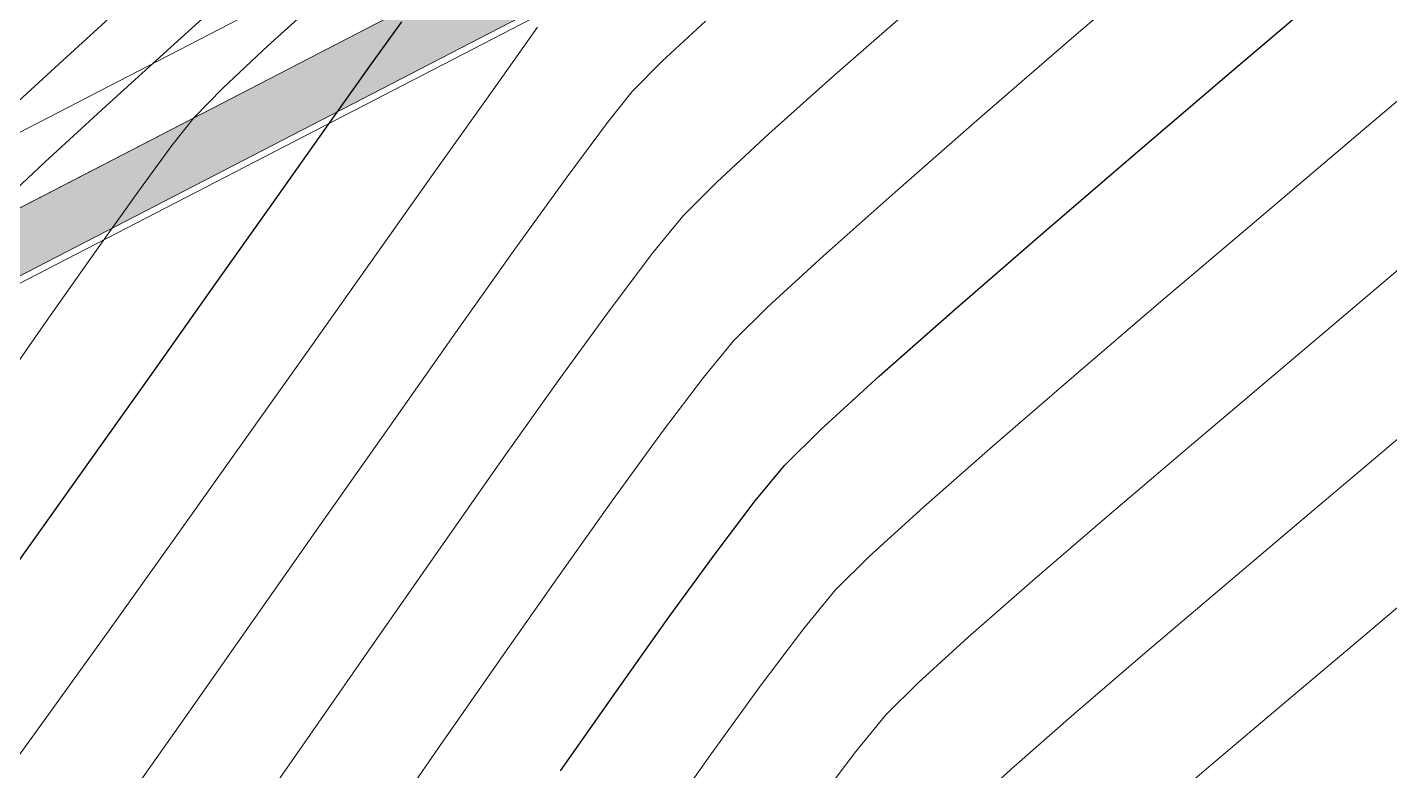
# Model space of a CAD drawing. Header units: millimetres. Extents: x 736950 to 740938, y 8500595 to 8502163.
# Drawn here: x 737828.7 to 737849.03, y 8501268.79 to 8501279.87 of the extents above; entities that cross this region are included whole.
import ezdxf

# ---------------------------------------------------------------- set-up
doc = ezdxf.new("R2010")
doc.units = ezdxf.units.MM
for name, color, linetype, lineweight in [('camino', 22, 'Continuous', 5), ('CAMINO ACTUAL', 1, 'Continuous', 13), ('CONT-MJR', 80, 'Continuous', 30), ('CONT-MNR', 96, 'Continuous', 15), ('pista', 251, 'Continuous', 5)]:
    doc.layers.add(name, color=color, linetype=linetype, lineweight=lineweight)

msp = doc.modelspace()

# ---------------------------------------------------------------- hatches: boundary and pattern name
at = {"layer": 'pista'}
h = msp.add_hatch(dxfattribs=at)
h.set_pattern_fill('HONEY', color=256, scale=3, angle=9.94991650582834, style=0)
h.set_pattern_definition([(9.94991650582834, (1479841.21072825, -18.49207214638591), (0.4979252195647159, 0.4170677100899267), [0.375, -0.75]), (129.9499165058283, (1479841.21072825, -18.49207214638591), (-0.6101538418184378, 0.222682034283025), [0.3749999999999999, -0.7499999999999998]), (69.94991650582834, (1479841.21072825, -18.49207214638591), (-0.112228622253722, 0.6397497443729518), [-0.75, 0.375])])
h.paths.add_polyline_path([(737744.7999806425, 8501250.923935566), (737743.4751223363, 8501250.754223157), (737756.465848178, 8501242.026572531), (737763.5739612179, 8501242.006896213), (737770.002546867, 8501243.455222024), (737769.8468594846, 8501244.342704736), (737763.4750639071, 8501242.907173423), (737756.7405500773, 8501242.925815564)])
h.paths.add_polyline_path([(737794.2809870465, 8501256.017245878), (737809.7820272583, 8501263.709828075), (737823.391616501, 8501273.483615467), (737837.0791595323, 8501280.557800073), (737851.5530432165, 8501285.77819753), (737870.8510758049, 8501293.050216693, -0.9976846880626209), (737871.0089264096, 8501292.63424804), (737865.2748787645, 8501289.581801567, 0.7845063948290762), (737866.1540430214, 8501286.121818589), (737883.2588851704, 8501291.348365877), (737897.4188924351, 8501296.516943583), (737903.2981396064, 8501301.44146652, -0.5512150924587264), (737904.1219025984, 8501301.177325813), (737906.855912117, 8501297.98174819, 0.5618964424650519), (737910.2738656431, 8501298.536066804), (737914.22079628, 8501308.558674501), (737925.6412323939, 8501300.72656757, 0.340189525830376), (737928.7023693406, 8501300.894137181), (737936.9171069289, 8501306.117412793, -0.358727273887905), (737938.1716059428, 8501305.962964654), (737943.1732157968, 8501301.051021611, 0.3417074120720416), (737946.0555081918, 8501300.709858142), (737955.8779356404, 8501307.072689936), (737971.8320576148, 8501314.464803053), (737988.5677626224, 8501323.411181662), (738023.1375471824, 8501336.282937778), (738044.4246208373, 8501357.728329657), (738061.4456776979, 8501362.208386911), (738078.9085143938, 8501363.070318012), (738112.0997810266, 8501372.051506756), (738118.6561313582, 8501373.365123207), (738128.3493353954, 8501376.976906104), (738155.2251721952, 8501366.826195797), (738176.6167526407, 8501363.543890122), (738193.8053773039, 8501353.328603027), (738204.7313956148, 8501340.877429372), (738207.705198212, 8501335.751671141), (738214.35685511, 8501331.742925933), (738229.9282901662, 8501313.374534177), (738233.5603594936, 8501308.186787868), (738234.53883727, 8501308.358438132), (738230.6417003467, 8501313.924784988), (738214.9478837823, 8501332.43754055), (738208.3676942562, 8501336.403214611), (738205.4657963786, 8501341.405035153), (738194.387784551, 8501354.029418997), (738176.9261677533, 8501364.406946706), (738155.4549153853, 8501367.70147717), (738128.3514754312, 8501377.93815071), (738118.4090486554, 8501374.233504975), (738111.8936108743, 8501372.928085677), (738078.7671659255, 8501363.964436961), (738061.3074614278, 8501363.102660457), (738043.958527311, 8501358.536303693), (738022.6381405202, 8501337.057350922), (737988.196920163, 8501324.233464561), (737971.4304040315, 8501315.270615296), (737955.4419368334, 8501307.862588815), (737945.5806043665, 8501301.47455489, -0.3391433520832071), (737943.8038299843, 8501301.693147572), (737938.8116631231, 8501306.59581691, 0.3560082385246841), (737936.4342009705, 8501306.876887502), (737928.158540546, 8501301.61487459, -0.3502196171718997), (737926.1502499409, 8501301.468794718), (737914.5128481541, 8501309.44969617, 0.4302069892023044), (737913.4330382891, 8501309.014522241), (737909.4507249827, 8501298.90206584, -0.5704007069138802), (737907.5397775185, 8501298.566836312), (737904.9064502402, 8501301.644734057, 0.4931454261128044), (737902.7202336333, 8501302.131411942), (737896.9620044216, 8501297.308254998), (737882.9728831241, 8501292.20205278), (737866.0373022418, 8501287.027224885, -0.7384715771871906), (737865.6977918843, 8501288.787355538), (737871.5108758068, 8501291.881875956, 0.9119586051647783), (737870.5337161538, 8501293.892406015), (737851.2416702455, 8501286.62264278), (737836.7183275839, 8501281.384406622), (737822.9200107896, 8501274.252970394), (737809.3164408724, 8501264.483505804), (737793.8201376351, 8501256.79327439), (737778.9884914039, 8501246.402265295), (737769.846859484, 8501244.34270474), (737770.0025468671, 8501243.455222024), (737779.3594973255, 8501245.563292695)])
h.paths.add_polyline_path([(738260.5182952256, 8501271.251537092), (738234.538837269, 8501308.358438132), (738233.56035949, 8501308.186787868), (738259.6897886079, 8501270.86568047), (738269.3749442189, 8501234.589470252), (738274.5057655985, 8501215.583008338), (738279.7983711922, 8501189.602392923), (738280.7089290785, 8501189.641305126), (738275.382018582, 8501215.790318219), (738270.2441657205, 8501234.822827347)])

# ---------------------------------------------------------------- linework, layer by layer
at = {"layer": 'camino'}
for p, q in [((737822.3960044481, 8501275.1078092), (737836.3174031858, 8501282.302858334)), ((737822.9200107896, 8501274.252970394), (737836.7183275832, 8501281.38440662)), ((737823.4440171311, 8501273.398131585), (737837.1192519807, 8501280.465954907))]:
    msp.add_line(p, q, dxfattribs=at)
at = {"layer": 'CAMINO ACTUAL'}
for points in [[(737744.7999806433, 8501250.923935566), (737756.7405500774, 8501242.925815562), (737763.4750639033, 8501242.907173423), (737778.9884914034, 8501246.402265295), (737793.8201376382, 8501256.793274388), (737809.3164408694, 8501264.4835058), (737822.9200107896, 8501274.252970394), (737836.7183275832, 8501281.38440662), (737851.2416702405, 8501286.62264278), (737870.5337161538, 8501293.892406015, -0.9119586051647784), (737871.5108758068, 8501291.881875956), (737865.6977918843, 8501288.787355538, 0.7384715771871907), (737866.0373022418, 8501287.027224885), (737882.9728831139, 8501292.202052778), (737896.9620044209, 8501297.308254996), (737902.7202336333, 8501302.131411942, -0.4931454261128045), (737904.9064502402, 8501301.644734057), (737907.5397775185, 8501298.566836312, 0.5704007069138803)], [(737743.4751223343, 8501250.754223157), (737756.4658481785, 8501242.02657253), (737763.5739612129, 8501242.00689621), (737779.3594973226, 8501245.563292693), (737794.2809870427, 8501256.017245876), (737809.7820272604, 8501263.709828077), (737823.3916164968, 8501273.483615467), (737837.0791595408, 8501280.557800079), (737851.5530432449, 8501285.77819753), (737870.8510758049, 8501293.050216693, -0.8808834008382581), (737871.0575678862, 8501292.660141705), (737865.2748787645, 8501289.581801567, 0.7845063945546641), (737866.1540430175, 8501286.121818589), (737883.2588851263, 8501291.348365862), (737897.4188924354, 8501296.516943585), (737903.2981396064, 8501301.44146652, -0.5512150924587267), (737904.1219025984, 8501301.177325813), (737906.855912117, 8501297.98174819, 0.5691577054920378)]]:
    msp.add_lwpolyline(points, format="xyb", dxfattribs=at)
at = {"layer": 'CONT-MJR'}
for points, elevation in [([(737846.7022735778, 8501279.242707457), (737848.0804261753, 8501280.413896147)], 3620), ([(737843.8553139044, 8501276.807193764), (737845.267762682, 8501278.019353464)], 3620), ([(737831.5096156988, 8501276.050257955), (737832.3963669036, 8501277.302402643)], 3625), ([(737842.5433476609, 8501275.669587951), (737843.8553139044, 8501276.807193764)], 3620), ([(737829.6437366396, 8501273.419714924), (737830.5757852475, 8501274.732391065)], 3625), ([(737828.7623309674, 8501272.183142468), (737829.6437366396, 8501273.419714924)], 3625), ([(737838.2732146536, 8501271.077796964), (737838.9756312993, 8501272.042845529)], 3620)]:
    msp.add_lwpolyline(points, dxfattribs=dict(at, elevation=elevation))
at = {"layer": 'CONT-MJR', "extrusion": (0.8120804908815394, -0.5835454363882884, 0), "elevation": -4361702.292632004}
msp.add_lwpolyline([(7334282.65424583, 3625), (7334283.429415829, 3625)], dxfattribs=at)
at = {"layer": 'CONT-MJR', "extrusion": (-0.8148078256064913, 0.5797311509056777, 0), "elevation": 4327263.666481212}
msp.add_lwpolyline([(-7354653.065353402, 3625), (-7354654.1796793, 3625)], dxfattribs=at)
at = {"layer": 'CONT-MJR', "extrusion": (-0.6488853748866015, 0.7608861743114241, 0), "elevation": 5989727.90572317}
msp.add_lwpolyline([(-6077771.237625139, 3620.00000000001), (-6077773.12294116, 3620.00000000001)], dxfattribs=at)
at = {"layer": 'CONT-MJR', "extrusion": (0.8157973495695695, -0.5783378635670205, 0), "elevation": -4314688.839279667}
msp.add_lwpolyline([(7362035.90304139, 3625), (7362037.270426987, 3625)], dxfattribs=at)
at = {"layer": 'CONT-MJR', "extrusion": (0.8159247698356465, -0.5781580838911164, 0), "elevation": -4313066.467185902}
msp.add_lwpolyline([(7362983.341268057, 3625), (7362984.956449922, 3625)], dxfattribs=at)
at = {"layer": 'CONT-MJR', "extrusion": (0.661595811862272, -0.7498606415370134, 0), "elevation": -5886618.490987605}
msp.add_lwpolyline([(6177685.950362174, 3620.00000000001), (6177687.461394001, 3620.00000000001)], dxfattribs=at)
at = {"layer": 'CONT-MJR', "extrusion": (0.6737310444181609, -0.7389766436006041, 0), "elevation": -5785136.757920453}
msp.add_lwpolyline([(6272819.046044733, 3620.00000000001), (6272820.23111592, 3620.00000000001)], dxfattribs=at)
at = {"layer": 'CONT-MJR', "extrusion": (0.7030058995005787, -0.7111840164594411, 0), "elevation": -5527263.848262879}
msp.add_lwpolyline([(6501185.320490193, 3620.00000000001), (6501186.079781926, 3620.00000000001)], dxfattribs=at)
at = {"layer": 'CONT-MJR', "extrusion": (0.7699519674185623, -0.6381018475668951, 0), "elevation": -4856576.868008494}
msp.add_lwpolyline([(7016388.516245937, 3620.000000000006), (7016389.195647267, 3620.000000000006)], dxfattribs=at)
at = {"layer": 'CONT-MJR', "extrusion": (0.7967243639855781, -0.6043428561932177, 0), "elevation": -4549828.739065206}
msp.add_lwpolyline([(7219078.275348181, 3620.000000000013), (7219079.243986684, 3620.000000000013)], dxfattribs=at)
at = {"layer": 'CONT-MJR', "extrusion": (0.8124450830904267, -0.5830377234469393, 0), "elevation": -4357117.029943687}
msp.add_lwpolyline([(7336997.446008211, 3625), (7336998.787090637, 3625)], dxfattribs=at)
at = {"layer": 'CONT-MJR', "extrusion": (-0.8148767985718626, 0.5796341977051321, 0), "elevation": 4326380.150711739}
msp.add_lwpolyline([(-7355163.5015717, 3620), (-7355164.855197674, 3620)], dxfattribs=at)
at = {"layer": 'CONT-MJR', "extrusion": (0.8185929943045891, -0.574374015494649, 0), "elevation": -4278919.9730974}
msp.add_lwpolyline([(7382873.276672847, 3620.000000000013), (7382874.72514286, 3620.000000000013)], dxfattribs=at)
at = {"layer": 'CONT-MNR'}
for points, elevation in [([(737844.2804999739, 8501279.703461323), (737845.6976645754, 8501280.919551222)], 3621), ([(737829.1725293021, 8501279.326823749), (737830.4992444625, 8501280.539211601)], 3628), ([(737832.2888767514, 8501279.594465418), (737833.0839777121, 8501280.317504546)], 3626), ([(737827.84105465, 8501278.112225909), (737829.1725293021, 8501279.326823749)], 3628), ([(737837.3540968118, 8501278.453102805), (737837.7241250682, 8501278.91407015)], 3623), ([(737848.2265114101, 8501278.000890855), (737849.4059700485, 8501279.002096057)], 3619), ([(737836.7545585949, 8501277.644738616), (737837.3540968118, 8501278.453102805)], 3623), ([(737838.4809328128, 8501277.055276705), (737838.9876665723, 8501277.563165177)], 3622), ([(737828.9809671993, 8501275.484753534), (737829.7067637194, 8501276.515861023)], 3626), ([(737835.0648688526, 8501275.283070434), (737835.9749895612, 8501276.563290263)], 3623), ([(737837.3945711225, 8501275.667138726), (737838.0277790414, 8501276.505485598)], 3622), ([(737838.1755351983, 8501273.844481183), (737838.7884857653, 8501274.653534224)], 3621), ([(737846.0032854978, 8501273.591870341), (737847.2328860628, 8501274.632704625)], 3618), ([(737848.7224864102, 8501273.375563474), (737849.7702020021, 8501274.264027147)], 3617), ([(737833.0508889831, 8501272.423567075), (737834.073675612, 8501273.878391812)], 3623), ([(737842.0689711996, 8501272.719070174), (737843.1089557122, 8501273.633410746)], 3619), ([(737844.8049065645, 8501272.572122455), (737846.0032854978, 8501273.591870341)], 3618), ([(737836.6085200079, 8501271.664884686), (737837.4363821738, 8501272.828529537)], 3621), ([(737846.4556624303, 8501271.461413944), (737847.5999530267, 8501272.427889558)], 3617), ([(737835.7294420184, 8501270.412752032), (737836.6085200079, 8501271.664884686)], 3621), ([(737831.1084521291, 8501269.660730017), (737832.0459881074, 8501270.99290892)], 3623), ([(737839.6504523654, 8501270.071387906), (737840.283734717, 8501270.91194987)], 3619), ([(737841.9893778765, 8501270.097451193), (737842.7387249218, 8501270.779107476)], 3618), ([(737834.8366415222, 8501269.131336976), (737835.7294420184, 8501270.412752032)], 3621), ([(737832.1029516696, 8501268.154835343), (737832.9581975396, 8501269.382973455)], 3622)]:
    msp.add_lwpolyline(points, dxfattribs=dict(at, elevation=elevation))
at = {"layer": 'CONT-MNR', "extrusion": (0.6707249161953917, -0.7417061997817498, 0), "elevation": -5810570.241020009}
msp.add_lwpolyline([(6249273.807358003, 3627), (6249275.21422557, 3627)], dxfattribs=at)
at = {"layer": 'CONT-MNR', "extrusion": (0.6585439691081968, -0.7525422518046561, 0), "elevation": -5911671.187857395}
msp.add_lwpolyline([(6153722.460664675, 3622), (6153723.955526204, 3622)], dxfattribs=at)
at = {"layer": 'CONT-MNR', "extrusion": (0.6795936557660642, -0.7335887560769427, 0), "elevation": -5735012.813913076}
msp.add_lwpolyline([(6318685.309683156, 3623), (6318686.189790432, 3623)], dxfattribs=at)
at = {"layer": 'CONT-MNR', "extrusion": (-0.8143725372157483, 0.5803424597845523, 0), "elevation": 4332780.042211}
msp.add_lwpolyline([(-7351405.455223997, 3624), (-7351406.600957432, 3624)], dxfattribs=at)
at = {"layer": 'CONT-MNR', "extrusion": (0.6724118075627045, -0.7401772497518797, 0), "elevation": -5796327.568729514}
msp.add_lwpolyline([(6262485.057853804, 3627), (6262486.436004819, 3627)], dxfattribs=at)
at = {"layer": 'CONT-MNR', "extrusion": (0.6838918331025634, -0.7295834158035774, 0), "elevation": -5697795.128669154}
msp.add_lwpolyline([(6352264.968545608, 3626.00000000001), (6352265.887185249, 3626.00000000001)], dxfattribs=at)
at = {"layer": 'CONT-MNR', "extrusion": (0.6539508402732781, -0.7565370437102692, 0), "elevation": -5949019.127386959}
msp.add_lwpolyline([(6117623.722176656, 3621.00000000001), (6117625.536164681, 3621.00000000001)], dxfattribs=at)
at = {"layer": 'CONT-MNR', "extrusion": (0.7096504331378132, -0.7045539459454573, 0), "elevation": -5466002.743980271}
msp.add_lwpolyline([(6552782.743594978, 3623.000000000013), (6552783.379706156, 3623.000000000013)], dxfattribs=at)
at = {"layer": 'CONT-MNR', "extrusion": (0.6660950949106967, -0.7458668276146285, 0), "elevation": -5849350.014974328}
msp.add_lwpolyline([(6212989.969960168, 3622.000000000003), (6212991.289109623, 3622.000000000003)], dxfattribs=at)
at = {"layer": 'CONT-MNR', "extrusion": (0.7124972541279236, -0.7016748982685422, 0), "elevation": -5439431.051472931}
msp.add_lwpolyline([(6574855.224282552, 3626.000000000013), (6574855.845961166, 3626.000000000013)], dxfattribs=at)
at = {"layer": 'CONT-MNR', "extrusion": (0.8152354826670806, -0.5791296122635868, 0), "elevation": -4321832.575206721}
msp.add_lwpolyline([(7357845.284930897, 3624.000000000013), (7357846.713078577, 3624.000000000013)], dxfattribs=at)
at = {"layer": 'CONT-MNR', "extrusion": (-0.6762348905827292, 0.7366860747690053, 0), "elevation": 5763827.33237944}
msp.add_lwpolyline([(-6292409.030917645, 3627.000000000013), (-6292410.25890491, 3627.000000000013)], dxfattribs=at)
at = {"layer": 'CONT-MNR', "extrusion": (0.7848786904572225, -0.6196494503073136, 0), "elevation": -4688704.591605178}
msp.add_lwpolyline([(7129668.513941779, 3626.000000000009), (7129669.041173227, 3626.000000000009)], dxfattribs=at)
at = {"layer": 'CONT-MNR', "extrusion": (0.6579995869819728, -0.7530182889754758, 0), "elevation": -5916117.874306843}
msp.add_lwpolyline([(6149445.285438639, 3621), (6149446.957366279, 3621)], dxfattribs=at)
at = {"layer": 'CONT-MNR', "extrusion": (-0.806904465600792, 0.5906819646760011, 0), "elevation": 4426192.64359919}
msp.add_lwpolyline([(-7295541.789328625, 3626.000000000009), (-7295542.649301739, 3626.000000000009)], dxfattribs=at)
at = {"layer": 'CONT-MNR', "extrusion": (0.6792098305080932, -0.7339441437474431, 0), "elevation": -5738315.388101346}
msp.add_lwpolyline([(6315683.896806103, 3622.000000000013), (6315684.956612795, 3622.000000000013)], dxfattribs=at)
at = {"layer": 'CONT-MNR', "extrusion": (0.6465836843061197, -0.7628430632765327, 0), "elevation": -6008060.32720849}
msp.add_lwpolyline([(6059648.364971659, 3619), (6059650.052471693, 3619)], dxfattribs=at)
at = {"layer": 'CONT-MNR', "extrusion": (-0.6846005417984791, 0.7289184441137629, 0), "elevation": 5691620.126048526}
msp.add_lwpolyline([(-6357795.617092924, 3627), (-6357796.573547905, 3627)], dxfattribs=at)
at = {"layer": 'CONT-MNR', "extrusion": (-0.8155377849918642, 0.5787038286123255, 0), "elevation": 4317989.820933103}
msp.add_lwpolyline([(-7360099.455418032, 3624), (-7360101.082961818, 3624)], dxfattribs=at)
at = {"layer": 'CONT-MNR', "extrusion": (0.8112047661373302, -0.5847621973042372, 0), "elevation": -4372689.103501514}
msp.add_lwpolyline([(7327734.652377657, 3623), (7327735.985516215, 3623)], dxfattribs=at)
at = {"layer": 'CONT-MNR', "extrusion": (0.8144291153369061, -0.5802630576656975, 0), "elevation": -4332066.709806245}
msp.add_lwpolyline([(7351822.433730413, 3626.00000000001), (7351823.538407357, 3626.00000000001)], dxfattribs=at)
at = {"layer": 'CONT-MNR', "extrusion": (0.6644721982056486, -0.7473129851753905, 0), "elevation": -5862839.74181399}
msp.add_lwpolyline([(6200259.697010871, 3621.00000000001), (6200261.138299176, 3621.00000000001)], dxfattribs=at)
at = {"layer": 'CONT-MNR', "extrusion": (0.7716652555129551, -0.6360288778303435, 0), "elevation": -4837693.385676185}
msp.add_lwpolyline([(7029425.999620689, 3622.00000000001), (7029426.712094269, 3622.00000000001)], dxfattribs=at)
at = {"layer": 'CONT-MNR', "extrusion": (0.6473805414899416, -0.7621669334864837, 0), "elevation": -6001724.402002265}
msp.add_lwpolyline([(6065922.046810391, 3619), (6065923.788252785, 3619)], dxfattribs=at)
at = {"layer": 'CONT-MNR', "extrusion": (0.6470064900873164, -0.7624844928160122, 0), "elevation": -6004698.125569951}
msp.add_lwpolyline([(6062978.508147629, 3618.000000000003), (6062979.969633522, 3618.000000000003)], dxfattribs=at)
at = {"layer": 'CONT-MNR', "extrusion": (0.815515732563786, -0.5787349047197271, 0), "elevation": -4318270.278541636}
msp.add_lwpolyline([(7359933.166715435, 3624), (7359934.910635465, 3624)], dxfattribs=at)
at = {"layer": 'CONT-MNR', "extrusion": (0.6763047203157779, -0.7366219690442293, 0), "elevation": -5763221.943168595}
msp.add_lwpolyline([(6292961.851000779, 3621.000000000003), (6292962.97322261, 3621.000000000003)], dxfattribs=at)
at = {"layer": 'CONT-MNR', "extrusion": (-0.8089944502210757, 0.5878162804069819, 0), "elevation": 4400281.883998256}
msp.add_lwpolyline([(-7311196.353335547, 3622.000000000013), (-7311197.667336685, 3622.000000000013)], dxfattribs=at)
at = {"layer": 'CONT-MNR', "extrusion": (0.704487705789281, -0.7097161914397582, 0), "elevation": -5513693.982992223}
msp.add_lwpolyline([(6512700.313157851, 3621), (6512701.028474013, 3621)], dxfattribs=at)
at = {"layer": 'CONT-MNR', "extrusion": (0.6495265136455936, -0.7603389428875786, 0), "elevation": -5984600.753654925}
msp.add_lwpolyline([(6082815.064143103, 3619), (6082816.773084876, 3619)], dxfattribs=at)
at = {"layer": 'CONT-MNR', "extrusion": (0.8190148613237052, -0.5737723040814293, 0), "elevation": -4273503.521990549}
msp.add_lwpolyline([(7386015.46798382, 3626.00000000001), (7386016.79664764, 3626.00000000001)], dxfattribs=at)
at = {"layer": 'CONT-MNR', "extrusion": (0.6457131942797409, -0.7635800355778388, 0), "elevation": -6014965.892860251}
msp.add_lwpolyline([(6052790.614871187, 3618), (6052792.188503694, 3618)], dxfattribs=at)
at = {"layer": 'CONT-MNR', "extrusion": (0.8170622907306915, -0.5765494021035101, 0), "elevation": -4298547.973288435}
msp.add_lwpolyline([(7371468.103237077, 3623.000000000003), (7371469.822418878, 3623.000000000003)], dxfattribs=at)
at = {"layer": 'CONT-MNR', "extrusion": (0.7704517071754429, -0.6374983662021778, 0), "elevation": -4851079.548054939}
msp.add_lwpolyline([(7020192.592163035, 3621.000000000009), (7020193.296878244, 3621.000000000009)], dxfattribs=at)
at = {"layer": 'CONT-MNR', "extrusion": (0.8152299287827034, -0.5791374303366591, 0), "elevation": -4321903.134940456}
msp.add_lwpolyline([(7357798.68952377, 3624.000000000009), (7357800.466800238, 3624.000000000009)], dxfattribs=at)
at = {"layer": 'CONT-MNR', "extrusion": (0.6534422824819044, -0.756976342737895, 0), "elevation": -5953125.138403803}
msp.add_lwpolyline([(6113621.425150804, 3619.000000000003), (6113623.015178323, 3619.000000000003)], dxfattribs=at)
at = {"layer": 'CONT-MNR', "extrusion": (0.8148171433965714, -0.5797180545981394, 0), "elevation": -4327140.446326523}
msp.add_lwpolyline([(7354719.997435968, 3622.00000000001), (7354721.499379523, 3622.00000000001)], dxfattribs=at)
at = {"layer": 'CONT-MNR', "extrusion": (0.8086304026649012, -0.5883169824898817, 0), "elevation": -4404805.394520761}
msp.add_lwpolyline([(7308469.964638449, 3621), (7308471.221024117, 3621)], dxfattribs=at)
at = {"layer": 'CONT-MNR', "extrusion": (-0.8146538525960266, 0.5799474980120629, 0), "elevation": 4329214.789218682}
msp.add_lwpolyline([(-7353497.274369409, 3624.000000000011), (-7353499.001983755, 3624.000000000011)], dxfattribs=at)
at = {"layer": 'CONT-MNR', "extrusion": (-0.818169907108179, 0.5749765239577993, 0), "elevation": 4284357.609179201}
msp.add_lwpolyline([(-7379722.673272733, 3622), (-7379724.287504761, 3622)], dxfattribs=at)
at = {"layer": 'CONT-MNR', "extrusion": (0.6450841906046538, -0.7641115017011186, 0), "elevation": -6019946.219439719}
msp.add_lwpolyline([(6047834.280881466, 3617), (6047835.749951599, 3617)], dxfattribs=at)
at = {"layer": 'CONT-MNR', "extrusion": (0.6732040296940502, -0.7394567833238752, 0), "elevation": -5789605.524893442}
msp.add_lwpolyline([(6268692.281573485, 3619.00000000001), (6268693.374928619, 3619.00000000001)], dxfattribs=at)
at = {"layer": 'CONT-MNR', "extrusion": (0.8183064321326777, -0.5747822049526999, 0), "elevation": -4282606.577138935}
msp.add_lwpolyline([(7380737.465078139, 3623.00000000001), (7380739.21339405, 3623.00000000001)], dxfattribs=at)
at = {"layer": 'CONT-MNR', "extrusion": (0.6520537240271493, -0.7581727646007382, 0), "elevation": -5964318.875837108}
msp.add_lwpolyline([(6102698.813889308, 3618.000000000013), (6102700.275204619, 3618.000000000013)], dxfattribs=at)
at = {"layer": 'CONT-MNR', "extrusion": (0.8136689023859053, -0.5813285794540951, 0), "elevation": -4341682.465086371}
msp.add_lwpolyline([(7346141.354101924, 3624), (7346142.949038602, 3624)], dxfattribs=at)
at = {"layer": 'CONT-MNR', "extrusion": (0.8200567805649852, -0.5722821652379112, 0), "elevation": -4260059.931731645}
msp.add_lwpolyline([(7393773.855393138, 3622.00000000001), (7393775.50618099, 3622.00000000001)], dxfattribs=at)
at = {"layer": 'CONT-MNR', "extrusion": (0.7036064155947552, -0.7105899041879928, 0), "elevation": -5521768.199323723}
msp.add_lwpolyline([(6505851.342076295, 3619.000000000013), (6505852.058560275, 3619.000000000013)], dxfattribs=at)
at = {"layer": 'CONT-MNR', "extrusion": (-0.6592545662497312, 0.7519198207780395, 0), "elevation": 5905847.80593347}
msp.add_lwpolyline([(-6159300.159916438, 3618.000000000009), (-6159301.434323825, 3618.000000000009)], dxfattribs=at)
at = {"layer": 'CONT-MNR', "extrusion": (0.6455767573770224, -0.763695391065423, 0), "elevation": -6016043.394180811}
msp.add_lwpolyline([(6051714.461842475, 3616), (6051715.915227223, 3616)], dxfattribs=at)
at = {"layer": 'CONT-MNR', "extrusion": (-0.7714464356721343, 0.6362942690994156, 0), "elevation": 4840105.704352799}
msp.add_lwpolyline([(-7027758.68775801, 3619), (-7027759.422671634, 3619)], dxfattribs=at)
at = {"layer": 'CONT-MNR', "extrusion": (0.6471829022414536, -0.7623347631102293, 0), "elevation": -6003293.155088577}
msp.add_lwpolyline([(6064362.080157703, 3617.00000000001), (6064363.540129467, 3617.00000000001)], dxfattribs=at)
at = {"layer": 'CONT-MNR', "extrusion": (0.8119751977400801, -0.5836919378019177, 0), "elevation": -4363023.680519105}
msp.add_lwpolyline([(7333485.089361627, 3624), (7333486.468611941, 3624)], dxfattribs=at)
at = {"layer": 'CONT-MNR', "extrusion": (0.644534290488857, -0.7645754039884005, 0), "elevation": -6024293.805148858}
msp.add_lwpolyline([(6043499.955636011, 3616), (6043501.484866623, 3616)], dxfattribs=at)
at = {"layer": 'CONT-MNR', "extrusion": (0.8208610128657398, -0.571128004528785, 0), "elevation": -4249654.709267532}
msp.add_lwpolyline([(7399757.661443022, 3622), (7399759.273019683, 3622)], dxfattribs=at)
at = {"layer": 'CONT-MNR', "extrusion": (-0.6512914651442845, 0.7588276664897052, 0), "elevation": 5970446.893986894}
msp.add_lwpolyline([(-6096701.034378468, 3617), (-6096702.389921139, 3617)], dxfattribs=at)
at = {"layer": 'CONT-MNR', "extrusion": (0.8103586289471092, -0.5859342049163554, 0), "elevation": -4383270.192534491}
msp.add_lwpolyline([(7321401.757908943, 3619.000000000013), (7321403.048302569, 3619.000000000013)], dxfattribs=at)
at = {"layer": 'CONT-MNR', "extrusion": (0.7042493426878258, -0.7099527190762533, 0), "elevation": -5515875.08526028}
msp.add_lwpolyline([(6510846.126937677, 3618.00000000001), (6510846.804749132, 3618.00000000001)], dxfattribs=at)
at = {"layer": 'CONT-MNR', "extrusion": (0.6457118468080123, -0.7635811750506858, 0), "elevation": -6014972.739710207}
msp.add_lwpolyline([(6052775.566421047, 3616.000000000003), (6052777.090317327, 3616.000000000003)], dxfattribs=at)
at = {"layer": 'CONT-MNR', "extrusion": (0.8087442564574576, -0.5881604607988147, 0), "elevation": -4403395.682431208}
msp.add_lwpolyline([(7309313.9117226, 3624), (7309314.992296195, 3624)], dxfattribs=at)
at = {"layer": 'CONT-MNR', "extrusion": (0.816203915643099, -0.577763938030813, 0), "elevation": -4309506.397643338}
msp.add_lwpolyline([(7365060.37138429, 3623.00000000001), (7365061.79184667, 3623.00000000001)], dxfattribs=at)
at = {"layer": 'CONT-MNR', "extrusion": (-0.7708824246110327, 0.6369774622589215, 0), "elevation": 4846328.097800068}
msp.add_lwpolyline([(-7023467.043186209, 3618.00000000001), (-7023467.74843653, 3618.00000000001)], dxfattribs=at)
at = {"layer": 'CONT-MNR', "extrusion": (0.6588060147720978, -0.7523128570615462, 0), "elevation": -5909518.174710455}
msp.add_lwpolyline([(6155776.147234675, 3617.000000000004), (6155777.331846566, 3617.000000000004)], dxfattribs=at)
at = {"layer": 'CONT-MNR', "extrusion": (0.821389034846938, -0.5703683489055258, 0), "elevation": -4242805.393696757}
msp.add_lwpolyline([(7403685.360674275, 3621), (7403686.884303147, 3621)], dxfattribs=at)
at = {"layer": 'CONT-MNR', "extrusion": (0.8164915759572713, -0.577357347221642, 0), "elevation": -4305830.891035344}
msp.add_lwpolyline([(7367209.803132733, 3619.000000000013), (7367211.251164127, 3619.000000000013)], dxfattribs=at)
at = {"layer": 'CONT-MNR', "extrusion": (-0.7983279767877668, 0.602222916765836, 0), "elevation": 4530619.899652896}
msp.add_lwpolyline([(-7231144.738338757, 3618), (-7231145.736542601, 3618)], dxfattribs=at)
at = {"layer": 'CONT-MNR', "extrusion": (0.673010545497087, -0.7396328857275841, 0), "elevation": -5791241.609778636}
msp.add_lwpolyline([(6267175.901031166, 3617.00000000001), (6267176.848411507, 3617.00000000001)], dxfattribs=at)
at = {"layer": 'CONT-MNR', "extrusion": (0.6493239151914646, -0.7605119677956605, 0), "elevation": -5986215.43232866}
msp.add_lwpolyline([(6081216.690132543, 3616.000000000003), (6081218.127535872, 3616.000000000003)], dxfattribs=at)

doc.saveas('drawing.dxf')
